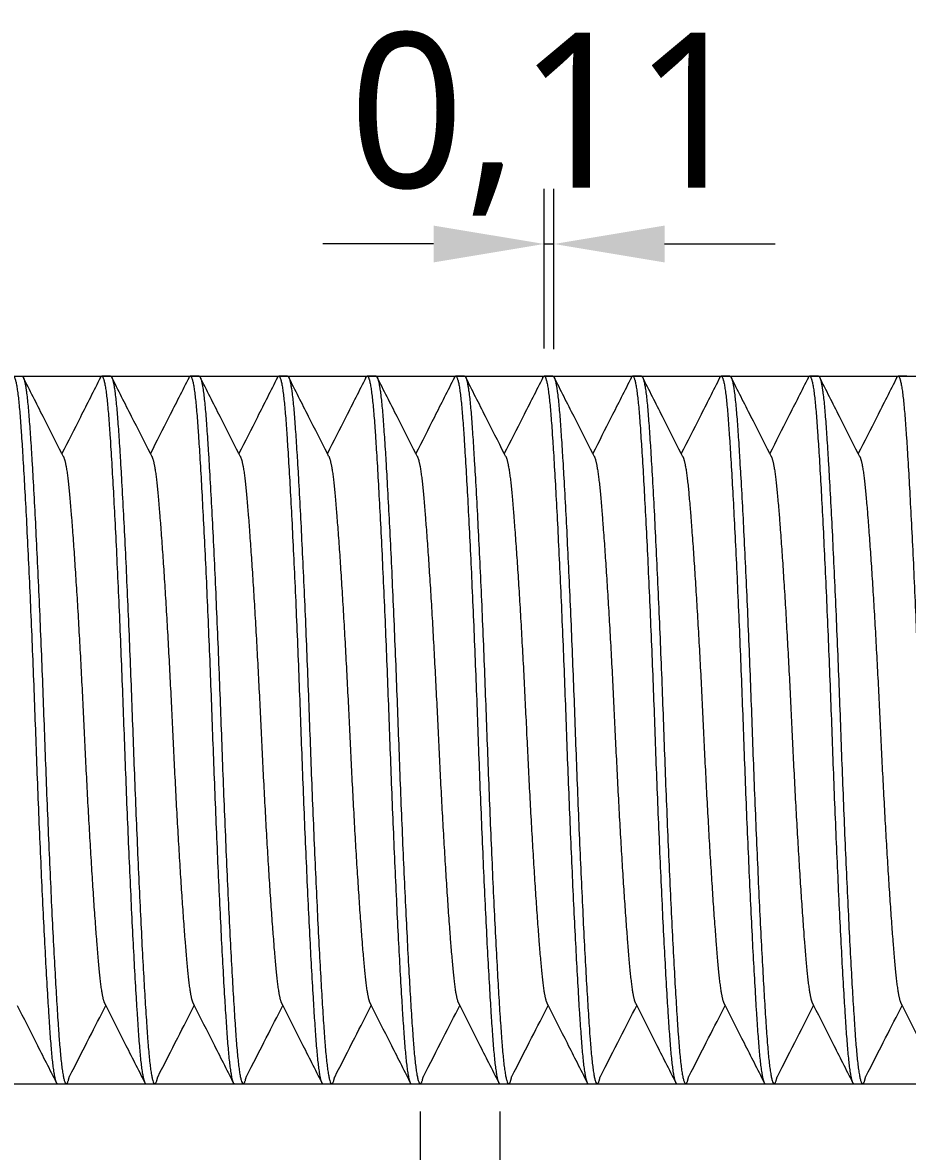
# Model space of a CAD drawing. Header units: millimetres. Extents: x -15 to 313, y -16 to 261.
# Drawn here: x 192.26 to 212.26, y 184.33 to 209.85 of the extents above; entities that cross this region are included whole.
import ezdxf

# ---------------------------------------------------------------- set-up
doc = ezdxf.new("R2010")
doc.units = ezdxf.units.MM
doc.header["$LTSCALE"] = 12.7
doc.header["$PDMODE"] = 33
doc.header["$PDSIZE"] = 1
doc.layers.add('ANNOTATION_TEXT', color=7, linetype='Continuous', lineweight=25)
doc.layers.add('Visible', color=7, linetype='Continuous', lineweight=40)
doc.styles.add('Onshape-Standard-Dimension', font='NotoSans-Regular.ttf')
doc.dimstyles.new('Onshape-ISO-25$0', dxfattribs={"dimtxt": 3.5, "dimasz": 2.5, "dimexe": 1.25, "dimexo": 0.625, "dimtad": 1, "dimtxsty": 'Onshape-Standard-Dimension', "dimcen": 2.5, "dimclrd": 7, "dimclre": 7, "dimclrt": 7, "dimadec": 1, "dimazin": 0, "dimtfac": 1, "dimtmove": 0, "dimatfit": 3, "dimfxl": 1, "dimlwd": 13, "dimlwe": 13, "dimarcsym": 0})

# ---------------------------------------------------------------- blocks, each defined once
blk = doc.blocks.new('*D2')
at = {"layer": 'ANNOTATION_TEXT', "color": 7, "lineweight": 13, "transparency": 16777216}
for p, q in [((201.249, 185.235), (201.249, 172.431)), ((203.049, 185.235), (203.049, 172.431)), ((198.749, 173.681), (196.249, 173.681)), ((201.249, 173.681), (203.049, 173.681)), ((205.549, 173.681), (208.049, 173.681))]:
    blk.add_line(p, q, dxfattribs=at)
at = {"layer": 'ANNOTATION_TEXT', "color": 7, "transparency": 16777216}
for points in [[(198.749, 174.097), (198.749, 173.264), (201.249, 173.681)], [(205.549, 174.097), (205.549, 173.264), (203.049, 173.681)]]:
    blk.add_solid(points, dxfattribs=at)
at = {"layer": 'Defpoints', "color": 0, "transparency": 16777216}
for p in [(201.249, 185.86, -15.66), (203.049, 185.86, -15.66), (203.049, 173.681)]:
    blk.add_point(p, dxfattribs=at)
at = {"layer": 'ANNOTATION_TEXT', "color": 7, "lineweight": 5, "transparency": 16777216, "insert": (202.149, 176.39), "char_height": 3.5, "attachment_point": 5, "style": 'Onshape-Standard-Dimension'}
blk.add_mtext('0,9', dxfattribs=at)
blk = doc.blocks.new('*D3')
at = {"layer": 'ANNOTATION_TEXT', "color": 7, "lineweight": 13, "transparency": 16777216}
for p, q in [((204.049, 202.485), (204.049, 206.098)), ((204.271, 202.467), (204.271, 206.098)), ((201.549, 204.848), (199.049, 204.848)), ((204.049, 204.848), (204.271, 204.848)), ((206.771, 204.848), (209.271, 204.848))]:
    blk.add_line(p, q, dxfattribs=at)
at = {"layer": 'ANNOTATION_TEXT', "color": 7, "transparency": 16777216}
for points in [[(201.549, 205.264), (201.549, 204.431), (204.049, 204.848)], [(206.771, 205.264), (206.771, 204.431), (204.271, 204.848)]]:
    blk.add_solid(points, dxfattribs=at)
at = {"layer": 'Defpoints', "color": 0, "transparency": 16777216}
for p in [(204.271, 204.848), (204.049, 201.86, -15.66), (204.271, 201.842, -15.66)]:
    blk.add_point(p, dxfattribs=at)
at = {"layer": 'ANNOTATION_TEXT', "color": 7, "lineweight": 5, "transparency": 16777216, "insert": (204.16, 207.557), "char_height": 3.5, "attachment_point": 5, "style": 'Onshape-Standard-Dimension'}
blk.add_mtext('0,11', dxfattribs=at)
blk = doc.blocks.new('*D5')
at = {"layer": 'ANNOTATION_TEXT', "color": 7, "lineweight": 13, "transparency": 16777216}
for p, q in [((191.174, 201.86), (291.271, 201.86)), ((290.021, 199.36), (290.021, 188.36)), ((191.174, 185.86), (291.271, 185.86))]:
    blk.add_line(p, q, dxfattribs=at)
at = {"layer": 'ANNOTATION_TEXT', "color": 7, "transparency": 16777216}
for points in [[(289.604, 199.36), (290.437, 199.36), (290.021, 201.86)], [(289.604, 188.36), (290.437, 188.36), (290.021, 185.86)]]:
    blk.add_solid(points, dxfattribs=at)
at = {"layer": 'Defpoints', "color": 0, "transparency": 16777216}
for p in [(190.549, 201.86, -15.66), (190.549, 185.86, -15.66), (290.021, 185.86)]:
    blk.add_point(p, dxfattribs=at)
at = {"layer": 'ANNOTATION_TEXT', "color": 7, "lineweight": 5, "transparency": 16777216, "insert": (287.499, 193.86), "char_height": 3.5, "attachment_point": 5, "rotation": 90, "style": 'Onshape-Standard-Dimension'}
blk.add_mtext('%%c8', dxfattribs=at)

msp = doc.modelspace()

# ---------------------------------------------------------------- linework, layer by layer
at = {"layer": 'Visible', "lineweight": 5}
for p, q in [((194.249, 201.86), (194.049, 201.86)), ((196.249, 201.86), (196.049, 201.86)), ((198.249, 201.86), (198.049, 201.86)), ((200.249, 201.86), (200.049, 201.86)), ((202.249, 201.86), (202.049, 201.86)), ((204.249, 201.86), (204.049, 201.86)), ((206.249, 201.86), (206.049, 201.86)), ((208.249, 201.86), (208.049, 201.86)), ((210.249, 201.86), (210.049, 201.86)), ((212.249, 201.86), (212.049, 201.86)), ((193.178, 200.05), (193.149, 200.108)), ((195.178, 200.05), (195.149, 200.108)), ((197.178, 200.05), (197.149, 200.108)), ((199.178, 200.05), (199.149, 200.108)), ((201.178, 200.05), (201.149, 200.108)), ((203.178, 200.05), (203.149, 200.108)), ((205.178, 200.05), (205.149, 200.108)), ((207.178, 200.05), (207.149, 200.108)), ((209.178, 200.05), (209.149, 200.108)), ((211.178, 200.05), (211.149, 200.108)), ((194.113, 187.682), (194.141, 187.628)), ((196.113, 187.682), (196.141, 187.628)), ((198.113, 187.682), (198.141, 187.628)), ((200.113, 187.682), (200.141, 187.628)), ((202.113, 187.682), (202.141, 187.628)), ((204.113, 187.682), (204.141, 187.628)), ((206.113, 187.682), (206.141, 187.628)), ((208.113, 187.682), (208.141, 187.628)), ((210.113, 187.682), (210.141, 187.628)), ((212.113, 187.682), (212.141, 187.628)), ((193.049, 185.86), (193.249, 185.86)), ((195.049, 185.86), (195.249, 185.86)), ((197.049, 185.86), (197.249, 185.86)), ((199.049, 185.86), (199.249, 185.86)), ((201.049, 185.86), (201.249, 185.86)), ((203.049, 185.86), (203.249, 185.86)), ((205.049, 185.86), (205.249, 185.86)), ((207.049, 185.86), (207.249, 185.86)), ((209.049, 185.86), (209.249, 185.86)), ((211.049, 185.86), (211.249, 185.86))]:
    msp.add_line(p, q, dxfattribs=at)
for points, weights, knots in [([(192.022, 201.832), (192.035, 201.86), (192.049, 201.86), (192.139, 201.86), (192.216, 200.788), (192.383, 198.478), (192.549, 193.86), (192.716, 189.241), (192.883, 186.931), (192.947, 186.035), (193.022, 185.887), (193.035, 185.86), (193.049, 185.86)], [0.934614023108, 0.933012701892, 0.933012701892, 0.933012701892, 1, 0.866025403784, 1, 0.866025403784, 1, 0.943369737261, 0.934614023108, 0.933012701892, 0.933012701892], [0.01638035, 0.01638035, 0.01638035, 0.01666667, 0.01666667, 0.01851852, 0.01851852, 0.02222222, 0.02222222, 0.02592593, 0.02592593, 0.02749146, 0.02749146, 0.02777778, 0.02777778, 0.02777778]), ([(192.271, 201.842), (192.283, 201.824), (192.294, 201.788), (192.359, 201.577), (192.416, 200.788), (192.583, 198.478), (192.749, 193.86), (192.916, 189.241), (193.083, 186.931), (193.16, 185.86), (193.249, 185.86), (193.282, 185.86), (193.315, 186.015)], [0.93403263123, 0.935079134667, 0.937199408024, 0.949759526419, 1, 0.866025403784, 1, 0.866025403784, 1, 0.933012701892, 0.933012701892, 0.933012701892, 0.942153554912], [0.03911739, 0.03911739, 0.03911739, 0.03935185, 0.03935185, 0.04074074, 0.04074074, 0.04444444, 0.04444444, 0.04814815, 0.04814815, 0.05, 0.05, 0.05068407, 0.05068407, 0.05068407]), ([(194.022, 201.832), (194.035, 201.86), (194.049, 201.86), (194.139, 201.86), (194.216, 200.788), (194.383, 198.478), (194.549, 193.86), (194.716, 189.241), (194.883, 186.931), (194.947, 186.035), (195.022, 185.887), (195.035, 185.86), (195.049, 185.86)], [0.934614023108, 0.933012701892, 0.933012701892, 0.933012701892, 1, 0.866025403784, 1, 0.866025403784, 1, 0.943369737261, 0.934614023108, 0.933012701892, 0.933012701892], [0.03860257, 0.03860257, 0.03860257, 0.03888889, 0.03888889, 0.04074074, 0.04074074, 0.04444444, 0.04444444, 0.04814815, 0.04814815, 0.04971368, 0.04971368, 0.05, 0.05, 0.05]), ([(194.271, 201.842), (194.283, 201.824), (194.294, 201.788), (194.359, 201.577), (194.416, 200.788), (194.583, 198.478), (194.749, 193.86), (194.916, 189.241), (195.083, 186.931), (195.16, 185.86), (195.249, 185.86), (195.282, 185.86), (195.315, 186.015)], [0.93403263123, 0.935079134667, 0.937199408024, 0.949759526419, 1, 0.866025403784, 1, 0.866025403784, 1, 0.933012701892, 0.933012701892, 0.933012701892, 0.942153554912], [0.06133962, 0.06133962, 0.06133962, 0.06157407, 0.06157407, 0.06296296, 0.06296296, 0.06666667, 0.06666667, 0.07037037, 0.07037037, 0.07222222, 0.07222222, 0.0729063, 0.0729063, 0.0729063]), ([(196.022, 201.832), (196.035, 201.86), (196.049, 201.86), (196.139, 201.86), (196.216, 200.788), (196.383, 198.478), (196.549, 193.86), (196.716, 189.241), (196.883, 186.931), (196.947, 186.035), (197.022, 185.887), (197.035, 185.86), (197.049, 185.86)], [0.934614023108, 0.933012701892, 0.933012701892, 0.933012701892, 1, 0.866025403784, 1, 0.866025403784, 1, 0.943369737261, 0.934614023108, 0.933012701892, 0.933012701892], [0.06082479, 0.06082479, 0.06082479, 0.06111111, 0.06111111, 0.06296296, 0.06296296, 0.06666667, 0.06666667, 0.07037037, 0.07037037, 0.0719359, 0.0719359, 0.07222222, 0.07222222, 0.07222222]), ([(196.249, 201.86), (196.26, 201.86), (196.271, 201.842), (196.349, 201.719), (196.416, 200.788), (196.583, 198.478), (196.749, 193.86), (196.916, 189.241), (197.083, 186.931), (197.16, 185.86), (197.249, 185.86), (197.282, 185.86), (197.315, 186.015)], [0.933012701892, 0.933012701892, 0.93403263123, 0.94127843299, 1, 0.866025403784, 1, 0.866025403784, 1, 0.933012701892, 0.933012701892, 0.933012701892, 0.942153554912], [0.08333333, 0.08333333, 0.08333333, 0.08356184, 0.08356184, 0.08518519, 0.08518519, 0.08888889, 0.08888889, 0.09259259, 0.09259259, 0.09444444, 0.09444444, 0.09512852, 0.09512852, 0.09512852]), ([(198.022, 201.832), (198.035, 201.86), (198.049, 201.86), (198.139, 201.86), (198.216, 200.788), (198.383, 198.478), (198.549, 193.86), (198.716, 189.241), (198.883, 186.931), (198.947, 186.035), (199.022, 185.887), (199.035, 185.86), (199.049, 185.86)], [0.934614023108, 0.933012701892, 0.933012701892, 0.933012701892, 1, 0.866025403784, 1, 0.866025403784, 1, 0.943369737261, 0.934614023108, 0.933012701892, 0.933012701892], [0.08304701, 0.08304701, 0.08304701, 0.08333333, 0.08333333, 0.08518519, 0.08518519, 0.08888889, 0.08888889, 0.09259259, 0.09259259, 0.09415813, 0.09415813, 0.09444444, 0.09444444, 0.09444444]), ([(198.271, 201.842), (198.283, 201.824), (198.294, 201.788), (198.359, 201.577), (198.416, 200.788), (198.583, 198.478), (198.749, 193.86), (198.916, 189.241), (199.083, 186.931), (199.16, 185.86), (199.249, 185.86), (199.282, 185.86), (199.315, 186.015)], [0.93403263123, 0.935079134667, 0.937199408024, 0.949759526419, 1, 0.866025403784, 1, 0.866025403784, 1, 0.933012701892, 0.933012701892, 0.933012701892, 0.942153554912], [0.10578406, 0.10578406, 0.10578406, 0.10601852, 0.10601852, 0.10740741, 0.10740741, 0.11111111, 0.11111111, 0.11481481, 0.11481481, 0.11666667, 0.11666667, 0.11735074, 0.11735074, 0.11735074]), ([(200.022, 201.832), (200.035, 201.86), (200.049, 201.86), (200.139, 201.86), (200.216, 200.788), (200.383, 198.478), (200.549, 193.86), (200.716, 189.241), (200.883, 186.931), (200.947, 186.035), (201.022, 185.887), (201.035, 185.86), (201.049, 185.86)], [0.934614023108, 0.933012701892, 0.933012701892, 0.933012701892, 1, 0.866025403784, 1, 0.866025403784, 1, 0.943369737261, 0.934614023108, 0.933012701892, 0.933012701892], [0.10526924, 0.10526924, 0.10526924, 0.10555556, 0.10555556, 0.10740741, 0.10740741, 0.11111111, 0.11111111, 0.11481481, 0.11481481, 0.11638035, 0.11638035, 0.11666667, 0.11666667, 0.11666667]), ([(200.271, 201.842), (200.283, 201.824), (200.294, 201.788), (200.359, 201.577), (200.416, 200.788), (200.583, 198.478), (200.749, 193.86), (200.916, 189.241), (201.083, 186.931), (201.16, 185.86), (201.249, 185.86), (201.282, 185.86), (201.315, 186.015)], [0.93403263123, 0.935079134667, 0.937199408024, 0.949759526419, 1, 0.866025403784, 1, 0.866025403784, 1, 0.933012701892, 0.933012701892, 0.933012701892, 0.942153554912], [0.12800628, 0.12800628, 0.12800628, 0.12824074, 0.12824074, 0.12962963, 0.12962963, 0.13333333, 0.13333333, 0.13703704, 0.13703704, 0.13888889, 0.13888889, 0.13957296, 0.13957296, 0.13957296]), ([(202.022, 201.832), (202.035, 201.86), (202.049, 201.86), (202.139, 201.86), (202.216, 200.788), (202.383, 198.478), (202.549, 193.86), (202.716, 189.241), (202.883, 186.931), (202.947, 186.035), (203.022, 185.887), (203.035, 185.86), (203.049, 185.86)], [0.934614023108, 0.933012701892, 0.933012701892, 0.933012701892, 1, 0.866025403784, 1, 0.866025403784, 1, 0.943369737261, 0.934614023108, 0.933012701892, 0.933012701892], [0.12749146, 0.12749146, 0.12749146, 0.12777778, 0.12777778, 0.12962963, 0.12962963, 0.13333333, 0.13333333, 0.13703704, 0.13703704, 0.13860257, 0.13860257, 0.13888889, 0.13888889, 0.13888889]), ([(202.271, 201.842), (202.283, 201.824), (202.294, 201.788), (202.359, 201.577), (202.416, 200.788), (202.583, 198.478), (202.749, 193.86), (202.916, 189.241), (203.083, 186.931), (203.16, 185.86), (203.249, 185.86), (203.282, 185.86), (203.315, 186.015)], [0.93403263123, 0.935079134667, 0.937199408024, 0.949759526419, 1, 0.866025403784, 1, 0.866025403784, 1, 0.933012701892, 0.933012701892, 0.933012701892, 0.942153554912], [0.1502285, 0.1502285, 0.1502285, 0.15046296, 0.15046296, 0.15185185, 0.15185185, 0.15555556, 0.15555556, 0.15925926, 0.15925926, 0.16111111, 0.16111111, 0.16179519, 0.16179519, 0.16179519]), ([(204.022, 201.832), (204.035, 201.86), (204.049, 201.86), (204.139, 201.86), (204.216, 200.788), (204.383, 198.478), (204.549, 193.86), (204.716, 189.241), (204.883, 186.931), (204.947, 186.035), (205.022, 185.887), (205.035, 185.86), (205.049, 185.86)], [0.934614023108, 0.933012701892, 0.933012701892, 0.933012701892, 1, 0.866025403784, 1, 0.866025403784, 1, 0.943369737261, 0.934614023108, 0.933012701892, 0.933012701892], [0.14971368, 0.14971368, 0.14971368, 0.15, 0.15, 0.15185185, 0.15185185, 0.15555556, 0.15555556, 0.15925926, 0.15925926, 0.16082479, 0.16082479, 0.16111111, 0.16111111, 0.16111111]), ([(204.271, 201.842), (204.283, 201.824), (204.294, 201.788), (204.359, 201.577), (204.416, 200.788), (204.583, 198.478), (204.749, 193.86), (204.916, 189.241), (205.083, 186.931), (205.16, 185.86), (205.249, 185.86), (205.282, 185.86), (205.315, 186.015)], [0.93403263123, 0.935079134667, 0.937199408024, 0.949759526419, 1, 0.866025403784, 1, 0.866025403784, 1, 0.933012701892, 0.933012701892, 0.933012701892, 0.942153554912], [0.17245073, 0.17245073, 0.17245073, 0.17268519, 0.17268519, 0.17407407, 0.17407407, 0.17777778, 0.17777778, 0.18148148, 0.18148148, 0.18333333, 0.18333333, 0.18401741, 0.18401741, 0.18401741]), ([(206.022, 201.832), (206.035, 201.86), (206.049, 201.86), (206.139, 201.86), (206.216, 200.788), (206.383, 198.478), (206.549, 193.86), (206.716, 189.241), (206.883, 186.931), (206.947, 186.035), (207.022, 185.887), (207.035, 185.86), (207.049, 185.86)], [0.934614023108, 0.933012701892, 0.933012701892, 0.933012701892, 1, 0.866025403784, 1, 0.866025403784, 1, 0.943369737261, 0.934614023108, 0.933012701892, 0.933012701892], [0.1719359, 0.1719359, 0.1719359, 0.17222222, 0.17222222, 0.17407407, 0.17407407, 0.17777778, 0.17777778, 0.18148148, 0.18148148, 0.18304701, 0.18304701, 0.18333333, 0.18333333, 0.18333333]), ([(206.249, 201.86), (206.26, 201.86), (206.271, 201.842), (206.349, 201.719), (206.416, 200.788), (206.583, 198.478), (206.749, 193.86), (206.916, 189.241), (207.083, 186.931), (207.16, 185.86), (207.249, 185.86), (207.282, 185.86), (207.315, 186.015)], [0.933012701892, 0.933012701892, 0.93403263123, 0.94127843299, 1, 0.866025403784, 1, 0.866025403784, 1, 0.933012701892, 0.933012701892, 0.933012701892, 0.942153554912], [0.19444444, 0.19444444, 0.19444444, 0.19467295, 0.19467295, 0.1962963, 0.1962963, 0.2, 0.2, 0.2037037, 0.2037037, 0.20555556, 0.20555556, 0.20623963, 0.20623963, 0.20623963]), ([(208.022, 201.832), (208.035, 201.86), (208.049, 201.86), (208.139, 201.86), (208.216, 200.788), (208.383, 198.478), (208.549, 193.86), (208.716, 189.241), (208.883, 186.931), (208.947, 186.035), (209.022, 185.887), (209.035, 185.86), (209.049, 185.86)], [0.934614023108, 0.933012701892, 0.933012701892, 0.933012701892, 1, 0.866025403784, 1, 0.866025403784, 1, 0.943369737261, 0.934614023108, 0.933012701892, 0.933012701892], [0.19415813, 0.19415813, 0.19415813, 0.19444444, 0.19444444, 0.1962963, 0.1962963, 0.2, 0.2, 0.2037037, 0.2037037, 0.20526924, 0.20526924, 0.20555556, 0.20555556, 0.20555556]), ([(208.271, 201.842), (208.283, 201.824), (208.294, 201.788), (208.359, 201.577), (208.416, 200.788), (208.583, 198.478), (208.749, 193.86), (208.916, 189.241), (209.083, 186.931), (209.16, 185.86), (209.249, 185.86), (209.282, 185.86), (209.315, 186.015)], [0.93403263123, 0.935079134667, 0.937199408024, 0.949759526419, 1, 0.866025403784, 1, 0.866025403784, 1, 0.933012701892, 0.933012701892, 0.933012701892, 0.942153554912], [0.21689517, 0.21689517, 0.21689517, 0.21712963, 0.21712963, 0.21851852, 0.21851852, 0.22222222, 0.22222222, 0.22592593, 0.22592593, 0.22777778, 0.22777778, 0.22846185, 0.22846185, 0.22846185]), ([(210.022, 201.832), (210.035, 201.86), (210.049, 201.86), (210.139, 201.86), (210.216, 200.788), (210.383, 198.478), (210.549, 193.86), (210.716, 189.241), (210.883, 186.931), (210.947, 186.035), (211.022, 185.887), (211.035, 185.86), (211.049, 185.86)], [0.934614023108, 0.933012701892, 0.933012701892, 0.933012701892, 1, 0.866025403784, 1, 0.866025403784, 1, 0.943369737261, 0.934614023108, 0.933012701892, 0.933012701892], [0.21638035, 0.21638035, 0.21638035, 0.21666667, 0.21666667, 0.21851852, 0.21851852, 0.22222222, 0.22222222, 0.22592593, 0.22592593, 0.22749146, 0.22749146, 0.22777778, 0.22777778, 0.22777778]), ([(210.271, 201.842), (210.283, 201.824), (210.294, 201.788), (210.359, 201.577), (210.416, 200.788), (210.583, 198.478), (210.749, 193.86), (210.916, 189.241), (211.083, 186.931), (211.16, 185.86), (211.249, 185.86), (211.282, 185.86), (211.315, 186.015)], [0.93403263123, 0.935079134667, 0.937199408024, 0.949759526419, 1, 0.866025403784, 1, 0.866025403784, 1, 0.933012701892, 0.933012701892, 0.933012701892, 0.942153554912], [0.23911739, 0.23911739, 0.23911739, 0.23935185, 0.23935185, 0.24074074, 0.24074074, 0.24444444, 0.24444444, 0.24814815, 0.24814815, 0.25, 0.25, 0.25068407, 0.25068407, 0.25068407]), ([(212.022, 201.832), (212.035, 201.86), (212.049, 201.86), (212.139, 201.86), (212.216, 200.788), (212.383, 198.478), (212.549, 193.86), (212.716, 189.241), (212.883, 186.931), (212.947, 186.035), (213.022, 185.887), (213.035, 185.86), (213.049, 185.86)], [0.934614023108, 0.933012701892, 0.933012701892, 0.933012701892, 1, 0.866025403784, 1, 0.866025403784, 1, 0.943369737261, 0.934614023108, 0.933012701892, 0.933012701892], [0.23860257, 0.23860257, 0.23860257, 0.23888889, 0.23888889, 0.24074074, 0.24074074, 0.24444444, 0.24444444, 0.24814815, 0.24814815, 0.24971368, 0.24971368, 0.25, 0.25, 0.25]), ([(193.178, 200.05), (193.252, 199.931), (193.316, 199.241), (193.483, 197.447), (193.649, 193.86), (193.816, 190.272), (193.983, 188.478), (194.043, 187.824), (194.113, 187.682)], [0.93476201826, 0.943837764342, 1, 0.866025403784, 1, 0.866025403784, 1, 0.946604450581, 0.935770472957], [0.03918815, 0.03918815, 0.03918815, 0.04074074, 0.04074074, 0.04444444, 0.04444444, 0.04814815, 0.04814815, 0.04962426, 0.04962426, 0.04962426]), ([(195.178, 200.05), (195.252, 199.931), (195.316, 199.241), (195.483, 197.447), (195.649, 193.86), (195.816, 190.272), (195.983, 188.478), (196.043, 187.824), (196.113, 187.682)], [0.93476201826, 0.943837764342, 1, 0.866025403784, 1, 0.866025403784, 1, 0.946604450581, 0.935770472957], [0.06141037, 0.06141037, 0.06141037, 0.06296296, 0.06296296, 0.06666667, 0.06666667, 0.07037037, 0.07037037, 0.07184648, 0.07184648, 0.07184648]), ([(197.178, 200.05), (197.252, 199.931), (197.316, 199.241), (197.483, 197.447), (197.649, 193.86), (197.816, 190.272), (197.983, 188.478), (198.043, 187.824), (198.113, 187.682)], [0.93476201826, 0.943837764342, 1, 0.866025403784, 1, 0.866025403784, 1, 0.946604450581, 0.935770472957], [0.08363259, 0.08363259, 0.08363259, 0.08518519, 0.08518519, 0.08888889, 0.08888889, 0.09259259, 0.09259259, 0.0940687, 0.0940687, 0.0940687]), ([(199.178, 200.05), (199.252, 199.931), (199.316, 199.241), (199.483, 197.447), (199.649, 193.86), (199.816, 190.272), (199.983, 188.478), (200.043, 187.824), (200.113, 187.682)], [0.93476201826, 0.943837764342, 1, 0.866025403784, 1, 0.866025403784, 1, 0.946604450581, 0.935770472957], [0.10585481, 0.10585481, 0.10585481, 0.10740741, 0.10740741, 0.11111111, 0.11111111, 0.11481481, 0.11481481, 0.11629093, 0.11629093, 0.11629093]), ([(201.178, 200.05), (201.252, 199.931), (201.316, 199.241), (201.483, 197.447), (201.649, 193.86), (201.816, 190.272), (201.983, 188.478), (202.043, 187.824), (202.113, 187.682)], [0.93476201826, 0.943837764342, 1, 0.866025403784, 1, 0.866025403784, 1, 0.946604450581, 0.935770472957], [0.12807703, 0.12807703, 0.12807703, 0.12962963, 0.12962963, 0.13333333, 0.13333333, 0.13703704, 0.13703704, 0.13851315, 0.13851315, 0.13851315]), ([(203.178, 200.05), (203.252, 199.931), (203.316, 199.241), (203.483, 197.447), (203.649, 193.86), (203.816, 190.272), (203.983, 188.478), (204.043, 187.824), (204.113, 187.682)], [0.93476201826, 0.943837764342, 1, 0.866025403784, 1, 0.866025403784, 1, 0.946604450581, 0.935770472957], [0.15029926, 0.15029926, 0.15029926, 0.15185185, 0.15185185, 0.15555556, 0.15555556, 0.15925926, 0.15925926, 0.16073537, 0.16073537, 0.16073537]), ([(205.178, 200.05), (205.252, 199.931), (205.316, 199.241), (205.483, 197.447), (205.649, 193.86), (205.816, 190.272), (205.983, 188.478), (206.043, 187.824), (206.113, 187.682)], [0.93476201826, 0.943837764342, 1, 0.866025403784, 1, 0.866025403784, 1, 0.946604450581, 0.935770472957], [0.17252148, 0.17252148, 0.17252148, 0.17407407, 0.17407407, 0.17777778, 0.17777778, 0.18148148, 0.18148148, 0.18295759, 0.18295759, 0.18295759]), ([(207.178, 200.05), (207.252, 199.931), (207.316, 199.241), (207.483, 197.447), (207.649, 193.86), (207.816, 190.272), (207.983, 188.478), (208.043, 187.824), (208.113, 187.682)], [0.93476201826, 0.943837764342, 1, 0.866025403784, 1, 0.866025403784, 1, 0.946604450581, 0.935770472957], [0.1947437, 0.1947437, 0.1947437, 0.1962963, 0.1962963, 0.2, 0.2, 0.2037037, 0.2037037, 0.20517981, 0.20517981, 0.20517981]), ([(209.178, 200.05), (209.252, 199.931), (209.316, 199.241), (209.483, 197.447), (209.649, 193.86), (209.816, 190.272), (209.983, 188.478), (210.043, 187.824), (210.113, 187.682)], [0.93476201826, 0.943837764342, 1, 0.866025403784, 1, 0.866025403784, 1, 0.946604450581, 0.935770472957], [0.21696592, 0.21696592, 0.21696592, 0.21851852, 0.21851852, 0.22222222, 0.22222222, 0.22592593, 0.22592593, 0.22740204, 0.22740204, 0.22740204]), ([(211.178, 200.05), (211.252, 199.931), (211.316, 199.241), (211.483, 197.447), (211.649, 193.86), (211.816, 190.272), (211.983, 188.478), (212.043, 187.824), (212.113, 187.682)], [0.93476201826, 0.943837764342, 1, 0.866025403784, 1, 0.866025403784, 1, 0.946604450581, 0.935770472957], [0.23918815, 0.23918815, 0.23918815, 0.24074074, 0.24074074, 0.24444444, 0.24444444, 0.24814815, 0.24814815, 0.24962426, 0.24962426, 0.24962426])]:
    msp.add_rational_spline(points, weights, degree=2, knots=knots, dxfattribs=at)
for points, knots in [([(193.149, 200.108), (193.009, 200.385), (192.723, 200.948), (192.424, 201.541), (192.271, 201.842)], [0, 0, 0, 0, 0.491649, 1, 1, 1, 1]), ([(194.022, 201.832), (193.869, 201.53), (193.569, 200.937), (193.287, 200.38), (193.149, 200.108)], [0, 0, 0, 0, 0.51038, 1, 1, 1, 1]), ([(195.149, 200.108), (195.009, 200.385), (194.723, 200.948), (194.424, 201.541), (194.271, 201.842)], [0, 0, 0, 0, 0.491649, 1, 1, 1, 1]), ([(196.022, 201.832), (195.869, 201.53), (195.569, 200.937), (195.287, 200.38), (195.149, 200.108)], [0, 0, 0, 0, 0.51038, 1, 1, 1, 1]), ([(197.149, 200.108), (197.009, 200.385), (196.723, 200.948), (196.424, 201.541), (196.271, 201.842)], [0, 0, 0, 0, 0.491649, 1, 1, 1, 1]), ([(198.022, 201.832), (197.869, 201.53), (197.569, 200.937), (197.287, 200.38), (197.149, 200.108)], [0, 0, 0, 0, 0.51038, 1, 1, 1, 1]), ([(199.149, 200.108), (199.009, 200.385), (198.723, 200.948), (198.424, 201.541), (198.271, 201.842)], [0, 0, 0, 0, 0.491649, 1, 1, 1, 1]), ([(200.022, 201.832), (199.869, 201.53), (199.569, 200.937), (199.287, 200.38), (199.149, 200.108)], [0, 0, 0, 0, 0.51038, 1, 1, 1, 1]), ([(201.149, 200.108), (201.009, 200.385), (200.723, 200.948), (200.424, 201.541), (200.271, 201.842)], [0, 0, 0, 0, 0.491649, 1, 1, 1, 1]), ([(202.022, 201.832), (201.869, 201.53), (201.569, 200.937), (201.287, 200.38), (201.149, 200.108)], [0, 0, 0, 0, 0.51038, 1, 1, 1, 1]), ([(203.149, 200.108), (203.009, 200.385), (202.723, 200.948), (202.424, 201.541), (202.271, 201.842)], [0, 0, 0, 0, 0.491649, 1, 1, 1, 1]), ([(204.022, 201.832), (203.869, 201.53), (203.569, 200.937), (203.287, 200.38), (203.149, 200.108)], [0, 0, 0, 0, 0.51038, 1, 1, 1, 1]), ([(205.149, 200.108), (205.009, 200.385), (204.723, 200.948), (204.424, 201.541), (204.271, 201.842)], [0, 0, 0, 0, 0.491649, 1, 1, 1, 1]), ([(206.022, 201.832), (205.869, 201.53), (205.569, 200.937), (205.287, 200.38), (205.149, 200.108)], [0, 0, 0, 0, 0.51038, 1, 1, 1, 1]), ([(207.149, 200.108), (207.009, 200.385), (206.723, 200.948), (206.424, 201.541), (206.271, 201.842)], [0, 0, 0, 0, 0.491649, 1, 1, 1, 1]), ([(208.022, 201.832), (207.869, 201.53), (207.569, 200.937), (207.287, 200.38), (207.149, 200.108)], [0, 0, 0, 0, 0.51038, 1, 1, 1, 1]), ([(209.149, 200.108), (209.009, 200.385), (208.723, 200.948), (208.424, 201.541), (208.271, 201.842)], [0, 0, 0, 0, 0.491649, 1, 1, 1, 1]), ([(210.022, 201.832), (209.869, 201.53), (209.569, 200.937), (209.287, 200.38), (209.149, 200.108)], [0, 0, 0, 0, 0.51038, 1, 1, 1, 1]), ([(211.149, 200.108), (211.009, 200.385), (210.723, 200.948), (210.424, 201.541), (210.271, 201.842)], [0, 0, 0, 0, 0.491649, 1, 1, 1, 1]), ([(212.022, 201.832), (211.869, 201.53), (211.569, 200.937), (211.287, 200.38), (211.149, 200.108)], [0, 0, 0, 0, 0.51038, 1, 1, 1, 1]), ([(192.141, 187.628), (192.282, 187.349), (192.569, 186.783), (192.869, 186.189), (193.022, 185.887)], [0, 0, 0, 0, 0.492129, 1, 1, 1, 1]), ([(193.315, 186.014), (193.469, 186.316), (193.763, 186.892), (194.019, 187.391), (194.141, 187.628)], [0, 0, 0, 0, 0.523739, 1, 1, 1, 1]), ([(194.141, 187.628), (194.282, 187.349), (194.569, 186.783), (194.869, 186.189), (195.022, 185.887)], [0, 0, 0, 0, 0.492129, 1, 1, 1, 1]), ([(195.315, 186.014), (195.469, 186.316), (195.763, 186.892), (196.019, 187.391), (196.141, 187.628)], [0, 0, 0, 0, 0.523739, 1, 1, 1, 1]), ([(196.141, 187.628), (196.282, 187.349), (196.569, 186.783), (196.869, 186.189), (197.022, 185.887)], [0, 0, 0, 0, 0.492129, 1, 1, 1, 1]), ([(197.315, 186.014), (197.469, 186.316), (197.763, 186.892), (198.019, 187.391), (198.141, 187.628)], [0, 0, 0, 0, 0.523739, 1, 1, 1, 1]), ([(198.141, 187.628), (198.282, 187.349), (198.569, 186.783), (198.869, 186.189), (199.022, 185.887)], [0, 0, 0, 0, 0.492129, 1, 1, 1, 1]), ([(199.315, 186.014), (199.469, 186.316), (199.763, 186.892), (200.019, 187.391), (200.141, 187.628)], [0, 0, 0, 0, 0.523739, 1, 1, 1, 1]), ([(200.141, 187.628), (200.282, 187.349), (200.569, 186.783), (200.869, 186.189), (201.022, 185.887)], [0, 0, 0, 0, 0.492129, 1, 1, 1, 1]), ([(201.315, 186.014), (201.469, 186.316), (201.763, 186.892), (202.019, 187.391), (202.141, 187.628)], [0, 0, 0, 0, 0.523739, 1, 1, 1, 1]), ([(202.141, 187.628), (202.282, 187.349), (202.569, 186.783), (202.869, 186.189), (203.022, 185.887)], [0, 0, 0, 0, 0.492129, 1, 1, 1, 1]), ([(203.315, 186.014), (203.469, 186.316), (203.763, 186.892), (204.019, 187.391), (204.141, 187.628)], [0, 0, 0, 0, 0.523739, 1, 1, 1, 1]), ([(204.141, 187.628), (204.282, 187.349), (204.569, 186.783), (204.869, 186.189), (205.022, 185.887)], [0, 0, 0, 0, 0.492129, 1, 1, 1, 1]), ([(205.315, 186.014), (205.469, 186.316), (205.763, 186.892), (206.019, 187.391), (206.141, 187.628)], [0, 0, 0, 0, 0.523739, 1, 1, 1, 1]), ([(206.141, 187.628), (206.282, 187.349), (206.569, 186.783), (206.869, 186.189), (207.022, 185.887)], [0, 0, 0, 0, 0.492129, 1, 1, 1, 1]), ([(207.315, 186.014), (207.469, 186.316), (207.763, 186.892), (208.019, 187.391), (208.141, 187.628)], [0, 0, 0, 0, 0.523739, 1, 1, 1, 1]), ([(208.141, 187.628), (208.282, 187.349), (208.569, 186.783), (208.869, 186.189), (209.022, 185.887)], [0, 0, 0, 0, 0.492129, 1, 1, 1, 1]), ([(209.315, 186.014), (209.469, 186.316), (209.763, 186.892), (210.019, 187.391), (210.141, 187.628)], [0, 0, 0, 0, 0.523739, 1, 1, 1, 1]), ([(210.141, 187.628), (210.282, 187.349), (210.569, 186.783), (210.869, 186.189), (211.022, 185.887)], [0, 0, 0, 0, 0.492129, 1, 1, 1, 1]), ([(211.315, 186.014), (211.469, 186.316), (211.763, 186.892), (212.019, 187.391), (212.141, 187.628)], [0, 0, 0, 0, 0.523739, 1, 1, 1, 1]), ([(212.141, 187.628), (212.282, 187.349), (212.569, 186.783), (212.869, 186.189), (213.022, 185.887)], [0, 0, 0, 0, 0.492129, 1, 1, 1, 1])]:
    msp.add_open_spline(points, degree=3, knots=knots, dxfattribs=at)

# ---------------------------------------------------------------- dimensions: what is measured, and where the dimension line sits
at = {"layer": 'ANNOTATION_TEXT', "lineweight": 5}
for base, p1, p2, picture, middle in [((204.271, 204.848), (204.049, 201.86, -15.66), (204.271, 201.842, -15.66), '*D3', (204.16, 204.848)), ((203.049, 173.681), (201.249, 185.86, -15.66), (203.049, 185.86, -15.66), '*D2', (202.149, 173.681))]:
    dim = msp.add_linear_dim(base=base, p1=p1, p2=p2, dimstyle='Onshape-ISO-25$0', override={"dimlfac": 0.5, "dimpost": ''}, dxfattribs=at)
    dim.commit()
    dim.dimension.update_dxf_attribs({"geometry": picture, "text_midpoint": middle, "dimtype": 160})
dim = msp.add_linear_dim(base=(290.021, 185.86), p1=(190.549, 201.86, -15.66), p2=(190.549, 185.86, -15.66), angle=90, dimstyle='Onshape-ISO-25$0', override={"dimlfac": 0.5, "dimpost": '%%c<>'}, dxfattribs=at)
dim.commit()
dim.dimension.update_dxf_attribs({"geometry": '*D5', "text_midpoint": (290.021, 193.86), "dimtype": 160})

doc.saveas('drawing.dxf')
